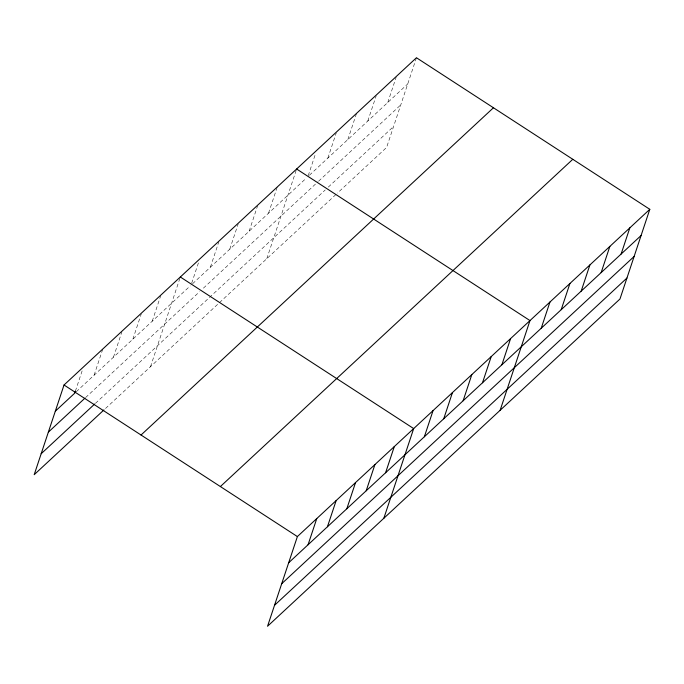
<?xml version="1.0" encoding="UTF-8"?>
<svg xmlns="http://www.w3.org/2000/svg" width="684" height="684" viewBox="0 0 684 684"><rect width="100%" height="100%" fill="white"/><g stroke="black" fill="none" stroke-linecap="round" stroke-linejoin="round"><path stroke-width="0.51" stroke-dasharray="3.42 2.56" d="M75.377 391.18L82.413 370.027M94.084 375.191L102.805 349.002M113.467 357.193L121.846 332.014M132.85 339.196L141.229 314.007M152.233 321.198L160.612 296.01M150.497 366.692L179.995 278.012M191.674 283.185L198.711 262.032M210.381 267.205L218.76 242.016M229.764 249.198L238.143 224.019M249.147 231.201L257.526 206.012M268.53 213.203L277.251 187.006M266.794 258.697L296.292 170.017M308.219 175.651L315.598 153.49M327.858 158.115L336.237 132.927M347.831 139.57L356.544 113.373M367.795 121.025L376.174 95.837M387.768 102.48L396.147 77.292M416.453 57.747L386.614 147.428L337.46 193.076M76.257 391.752L190.229 285.921M192.555 283.757L306.355 178.088M309.424 175.232L407.741 83.935M85.568 397.592L199.54 291.752M203.413 288.152L317.812 181.918M318.582 181.209L400.764 104.891M95.444 403.338L325.225 189.955M328.303 187.1L393.591 126.48M105.533 408.451L336.69 193.794"/><path stroke-width="1.03" d="M649.8 209.313L297.386 536.572L267.547 626.253L619.969 299.002L649.8 209.313L416.453 57.747L64.031 384.998L34.2 474.687L103.977 409.887M75.377 391.18L74.701 393.197L55.319 411.195M308.057 544.763L316.769 518.575M327.439 526.765L336.152 500.568M346.822 508.768L355.535 482.571M366.205 490.77L374.918 464.573M385.588 472.772L394.3 446.575M383.844 518.267L413.683 428.577L180.337 277.003M424.354 436.768L433.066 410.58M443.736 418.77L452.449 392.573M463.119 400.773L471.832 374.576M482.502 382.775L491.215 356.578M501.885 364.777L510.597 338.58M500.141 410.272L529.98 320.582L296.634 169.008M541.232 328.226L549.945 302.037M561.205 309.681L569.917 283.492M581.178 291.145L589.89 264.947M601.142 272.6L609.863 246.402M621.115 254.055L629.827 227.857M48.35 432.143L84.79 398.31M41.168 453.731L94.666 404.056M141.041 435.015L493.455 107.764M220.376 486.555L572.799 159.295M288.674 562.761L641.088 235.51M281.697 583.717L634.119 256.457M274.515 605.306L626.937 278.046M64.031 384.998L297.386 536.572"/></g></svg>
